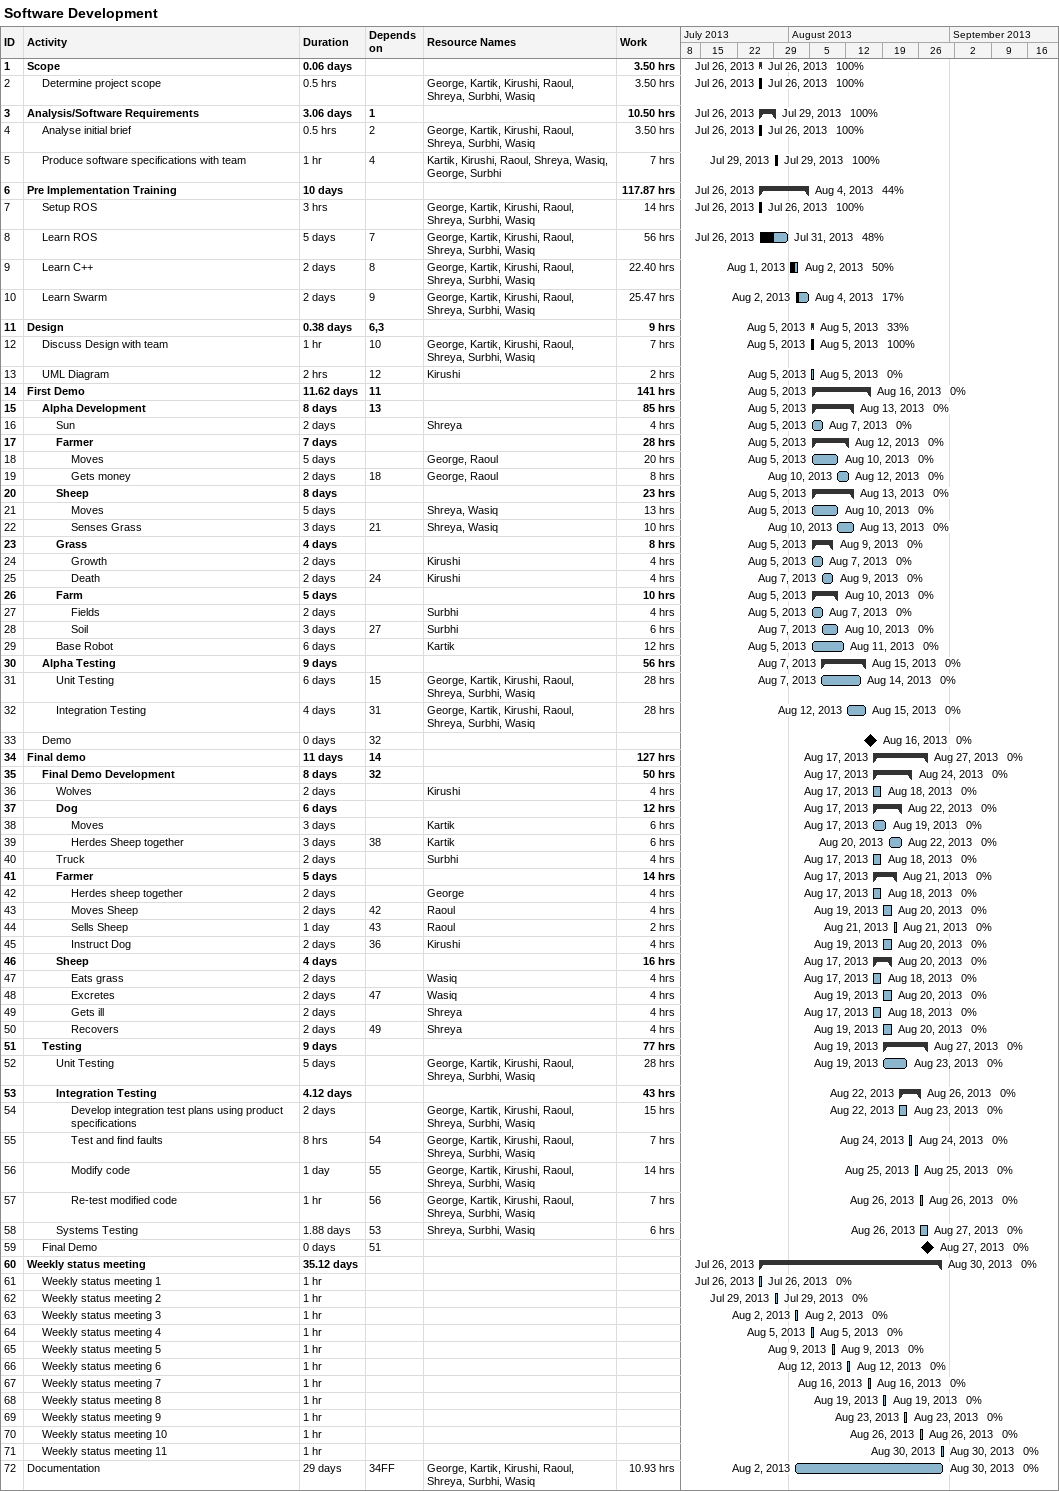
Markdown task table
Software Development

| ID | Level | Task | Duration | Start | Finish | Predecessors | Resources | % complete | Work (h) |
|---|---|---|---|---|---|---|---|---|---|
| 1 | 1 | **Scope** | 0.06d | 2013-07-26 | 2013-07-26 |  |  | 100 | 3.50 |
| 2 | 2 | Determine project scope | 0.5h | 2013-07-26 | 2013-07-26 |  | George, Kartik, Kirushi, Raoul, Shreya, Surbhi, Wasiq | 100 | 3.50 |
| 3 | 1 | **Analysis/Software Requirements** | 3.06d | 2013-07-26 | 2013-07-29 | 1 |  | 100 | 10.50 |
| 4 | 2 | Analyse initial brief | 0.5h | 2013-07-26 | 2013-07-26 | 2 | George, Kartik, Kirushi, Raoul, Shreya, Surbhi, Wasiq | 100 | 3.50 |
| 5 | 2 | Produce software specifications with team | 1h | 2013-07-29 | 2013-07-29 | 4 | Kartik, Kirushi, Raoul, Shreya, Wasiq, George, Surbhi | 100 | 7 |
| 6 | 1 | **Pre Implementation Training** | 10d | 2013-07-26 | 2013-08-04 |  |  | 44 | 117.87 |
| 7 | 2 | Setup ROS | 3h | 2013-07-26 | 2013-07-26 |  | George, Kartik, Kirushi, Raoul, Shreya, Surbhi, Wasiq | 100 | 14 |
| 8 | 2 | Learn ROS | 5d | 2013-07-26 | 2013-07-31 | 7 | George, Kartik, Kirushi, Raoul, Shreya, Surbhi, Wasiq | 48 | 56 |
| 9 | 2 | Learn C++ | 2d | 2013-08-01 | 2013-08-02 | 8 | George, Kartik, Kirushi, Raoul, Shreya, Surbhi, Wasiq | 50 | 22.40 |
| 10 | 2 | Learn Swarm | 2d | 2013-08-02 | 2013-08-04 | 9 | George, Kartik, Kirushi, Raoul, Shreya, Surbhi, Wasiq | 17 | 25.47 |
| 11 | 1 | **Design** | 0.38d | 2013-08-05 | 2013-08-05 | 6, 3 |  | 33 | 9 |
| 12 | 2 | Discuss Design with team | 1h | 2013-08-05 | 2013-08-05 | 10 | George, Kartik, Kirushi, Raoul, Shreya, Surbhi, Wasiq | 100 | 7 |
| 13 | 2 | UML Diagram | 2h | 2013-08-05 | 2013-08-05 | 12 | Kirushi | 0 | 2 |
| 14 | 1 | **First Demo** | 11.62d | 2013-08-05 | 2013-08-16 | 11 |  | 0 | 141 |
| 15 | 2 | **Alpha Development** | 8d | 2013-08-05 | 2013-08-13 | 13 |  | 0 | 85 |
| 16 | 3 | Sun | 2d | 2013-08-05 | 2013-08-07 |  | Shreya | 0 | 4 |
| 17 | 3 | **Farmer** | 7d | 2013-08-05 | 2013-08-12 |  |  | 0 | 28 |
| 18 | 4 | Moves | 5d | 2013-08-05 | 2013-08-10 |  | George, Raoul | 0 | 20 |
| 19 | 4 | Gets money | 2d | 2013-08-10 | 2013-08-12 | 18 | George, Raoul | 0 | 8 |
| 20 | 3 | **Sheep** | 8d | 2013-08-05 | 2013-08-13 |  |  | 0 | 23 |
| 21 | 4 | Moves | 5d | 2013-08-05 | 2013-08-10 |  | Shreya, Wasiq | 0 | 13 |
| 22 | 4 | Senses Grass | 3d | 2013-08-10 | 2013-08-13 | 21 | Shreya, Wasiq | 0 | 10 |
| 23 | 3 | **Grass** | 4d | 2013-08-05 | 2013-08-09 |  |  | 0 | 8 |
| 24 | 4 | Growth | 2d | 2013-08-05 | 2013-08-07 |  | Kirushi | 0 | 4 |
| 25 | 4 | Death | 2d | 2013-08-07 | 2013-08-09 | 24 | Kirushi | 0 | 4 |
| 26 | 3 | **Farm** | 5d | 2013-08-05 | 2013-08-10 |  |  | 0 | 10 |
| 27 | 4 | Fields | 2d | 2013-08-05 | 2013-08-07 |  | Surbhi | 0 | 4 |
| 28 | 4 | Soil | 3d | 2013-08-07 | 2013-08-10 | 27 | Surbhi | 0 | 6 |
| 29 | 3 | Base Robot | 6d | 2013-08-05 | 2013-08-11 |  | Kartik | 0 | 12 |
| 30 | 2 | **Alpha Testing** | 9d | 2013-08-07 | 2013-08-15 |  |  | 0 | 56 |
| 31 | 3 | Unit Testing | 6d | 2013-08-07 | 2013-08-14 | 15 | George, Kartik, Kirushi, Raoul, Shreya, Surbhi, Wasiq | 0 | 28 |
| 32 | 3 | Integration Testing | 4d | 2013-08-12 | 2013-08-15 | 31 | George, Kartik, Kirushi, Raoul, Shreya, Surbhi, Wasiq | 0 | 28 |
| 33 | 2 | Demo | 0d | 2013-08-16 | 2013-08-16 | 32 |  | 0 |  |
| 34 | 1 | **Final demo** | 11d | 2013-08-17 | 2013-08-27 | 14 |  | 0 | 127 |
| 35 | 2 | **Final Demo Development** | 8d | 2013-08-17 | 2013-08-24 | 32 |  | 0 | 50 |
| 36 | 3 | Wolves | 2d | 2013-08-17 | 2013-08-18 |  | Kirushi | 0 | 4 |
| 37 | 3 | **Dog** | 6d | 2013-08-17 | 2013-08-22 |  |  | 0 | 12 |
| 38 | 4 | Moves | 3d | 2013-08-17 | 2013-08-19 |  | Kartik | 0 | 6 |
| 39 | 4 | Herdes Sheep together | 3d | 2013-08-20 | 2013-08-22 | 38 | Kartik | 0 | 6 |
| 40 | 3 | Truck | 2d | 2013-08-17 | 2013-08-18 |  | Surbhi | 0 | 4 |
| 41 | 3 | **Farmer** | 5d | 2013-08-17 | 2013-08-21 |  |  | 0 | 14 |
| 42 | 4 | Herdes sheep together | 2d | 2013-08-17 | 2013-08-18 |  | George | 0 | 4 |
| 43 | 4 | Moves Sheep | 2d | 2013-08-19 | 2013-08-20 | 42 | Raoul | 0 | 4 |
| 44 | 4 | Sells Sheep | 1d | 2013-08-21 | 2013-08-21 | 43 | Raoul | 0 | 2 |
| 45 | 4 | Instruct Dog | 2d | 2013-08-19 | 2013-08-20 | 36 | Kirushi | 0 | 4 |
| 46 | 3 | **Sheep** | 4d | 2013-08-17 | 2013-08-20 |  |  | 0 | 16 |
| 47 | 4 | Eats grass | 2d | 2013-08-17 | 2013-08-18 |  | Wasiq | 0 | 4 |
| 48 | 4 | Excretes | 2d | 2013-08-19 | 2013-08-20 | 47 | Wasiq | 0 | 4 |
| 49 | 4 | Gets ill | 2d | 2013-08-17 | 2013-08-18 |  | Shreya | 0 | 4 |
| 50 | 4 | Recovers | 2d | 2013-08-19 | 2013-08-20 | 49 | Shreya | 0 | 4 |
| 51 | 2 | **Testing** | 9d | 2013-08-19 | 2013-08-27 |  |  | 0 | 77 |
| 52 | 3 | Unit Testing | 5d | 2013-08-19 | 2013-08-23 |  | George, Kartik, Kirushi, Raoul, Shreya, Surbhi, Wasiq | 0 | 28 |
| 53 | 3 | **Integration Testing** | 4.12d | 2013-08-22 | 2013-08-26 |  |  | 0 | 43 |
| 54 | 4 | Develop integration test plans using product specifications | 2d | 2013-08-22 | 2013-08-23 |  | George, Kartik, Kirushi, Raoul, Shreya, Surbhi, Wasiq | 0 | 15 |
| 55 | 4 | Test and find faults | 8h | 2013-08-24 | 2013-08-24 | 54 | George, Kartik, Kirushi, Raoul, Shreya, Surbhi, Wasiq | 0 | 7 |
| 56 | 4 | Modify code | 1d | 2013-08-25 | 2013-08-25 | 55 | George, Kartik, Kirushi, Raoul, Shreya, Surbhi, Wasiq | 0 | 14 |
| 57 | 4 | Re-test modified code | 1h | 2013-08-26 | 2013-08-26 | 56 | George, Kartik, Kirushi, Raoul, Shreya, Surbhi, Wasiq | 0 | 7 |
| 58 | 3 | Systems Testing | 1.88d | 2013-08-26 | 2013-08-27 | 53 | Shreya, Surbhi, Wasiq | 0 | 6 |
| 59 | 2 | Final Demo | 0d | 2013-08-27 | 2013-08-27 | 51 |  | 0 |  |
| 60 | 1 | **Weekly status meeting** | 35.12d | 2013-07-26 | 2013-08-30 |  |  | 0 |  |
| 61 | 2 | Weekly status meeting 1 | 1h | 2013-07-26 | 2013-07-26 |  |  | 0 |  |
| 62 | 2 | Weekly status meeting 2 | 1h | 2013-07-29 | 2013-07-29 |  |  | 0 |  |
| 63 | 2 | Weekly status meeting 3 | 1h | 2013-08-02 | 2013-08-02 |  |  | 0 |  |
| 64 | 2 | Weekly status meeting 4 | 1h | 2013-08-05 | 2013-08-05 |  |  | 0 |  |
| 65 | 2 | Weekly status meeting 5 | 1h | 2013-08-09 | 2013-08-09 |  |  | 0 |  |
| 66 | 2 | Weekly status meeting 6 | 1h | 2013-08-12 | 2013-08-12 |  |  | 0 |  |
| 67 | 2 | Weekly status meeting 7 | 1h | 2013-08-16 | 2013-08-16 |  |  | 0 |  |
| 68 | 2 | Weekly status meeting 8 | 1h | 2013-08-19 | 2013-08-19 |  |  | 0 |  |
| 69 | 2 | Weekly status meeting 9 | 1h | 2013-08-23 | 2013-08-23 |  |  | 0 |  |
| 70 | 2 | Weekly status meeting 10 | 1h | 2013-08-26 | 2013-08-26 |  |  | 0 |  |
| 71 | 2 | Weekly status meeting 11 | 1h | 2013-08-30 | 2013-08-30 |  |  | 0 |  |
| 72 | 1 | Documentation | 29d | 2013-08-02 | 2013-08-30 | 34FF | George, Kartik, Kirushi, Raoul, Shreya, Surbhi, Wasiq | 0 | 10.93 |
